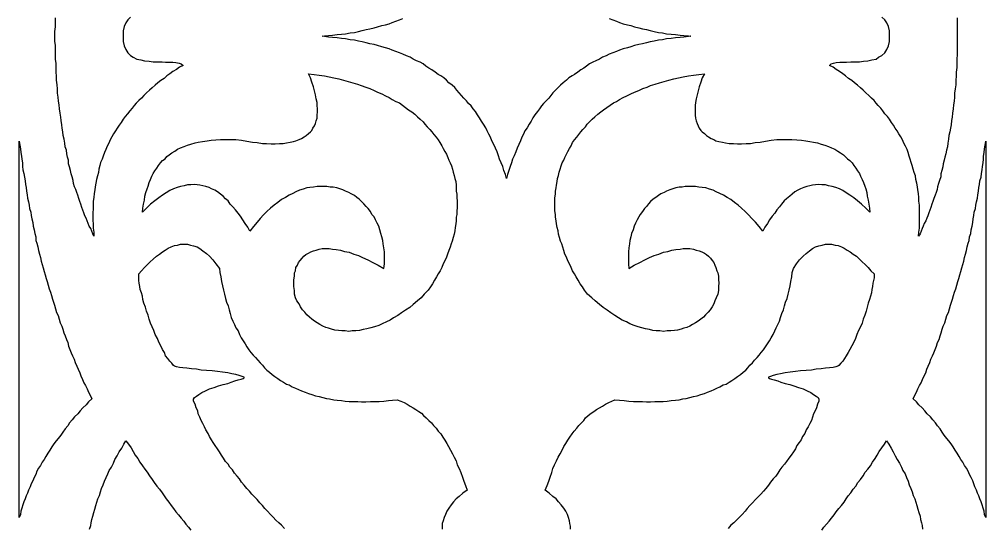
# Model space of a CAD drawing. Extents: x -372 to 372, y -358 to 358.
# Drawn here: x -312.5 to -242.8, y -36.5 to 0.1 of the extents above; entities that cross this region are included whole.
import ezdxf

# ---------------------------------------------------------------- set-up
doc = ezdxf.new("R2010")
doc.units = 0
doc.layers.add('LAYER_1', color=18, linetype='CONTINUOUS')

msp = doc.modelspace()

# ---------------------------------------------------------------- linework, layer by layer
at = {"layer": 'LAYER_1'}
for points in [[(-304.461, 0.293), (-304.647, 0.098), (-304.796, -0.129), (-304.908, -0.389), (-304.982, -0.713), (-304.982, -1.07), (-304.982, -1.092), (-304.982, -1.114), (-304.982, -1.471), (-304.908, -1.795), (-304.796, -2.055), (-304.647, -2.282), (-304.461, -2.476), (-304.274, -2.606), (-304.013, -2.736), (-303.715, -2.801), (-303.454, -2.866), (-303.119, -2.898), (-302.821, -2.931), (-302.187, -2.931), (-301.927, -2.963), (-301.405, -2.963), (-301.181, -2.995), (-300.958, -3.028), (-300.809, -3.093), (-300.66, -3.19), (-300.921, -3.32), (-301.144, -3.482), (-301.405, -3.644), (-301.629, -3.806), (-301.852, -3.936), (-302.038, -4.131), (-302.262, -4.293), (-302.486, -4.455), (-302.672, -4.617), (-302.895, -4.812), (-303.082, -4.974), (-303.305, -5.168), (-303.492, -5.363), (-303.678, -5.558), (-303.864, -5.72), (-304.051, -5.914), (-304.2, -6.077), (-304.349, -6.271), (-304.498, -6.466), (-304.684, -6.693), (-304.833, -6.887), (-304.982, -7.082), (-305.131, -7.309), (-305.28, -7.504), (-305.429, -7.731), (-305.541, -7.925), (-305.69, -8.12), (-305.802, -8.347), (-305.914, -8.574), (-306.026, -8.801), (-306.137, -9.028), (-306.249, -9.255), (-306.324, -9.482), (-306.435, -9.741), (-306.51, -9.968), (-306.622, -10.195), (-306.659, -10.422), (-306.734, -10.682), (-306.771, -10.909), (-306.845, -11.168), (-306.92, -11.428), (-306.957, -11.687), (-306.994, -11.947), (-307.032, -12.174), (-307.069, -12.433), (-307.106, -12.725), (-307.143, -12.985), (-307.143, -13.277), (-307.143, -13.536), (-307.181, -13.828), (-307.181, -14.087), (-307.181, -14.347), (-307.143, -14.639), (-307.143, -14.931), (-307.106, -15.223), (-307.106, -15.514), (-307.181, -15.352), (-307.255, -15.158), (-307.33, -14.963), (-307.442, -14.801), (-307.516, -14.606), (-307.591, -14.412), (-307.665, -14.217), (-307.74, -14.055), (-307.814, -13.828), (-307.889, -13.633), (-307.963, -13.439), (-308.038, -13.212), (-308.112, -13.017), (-308.187, -12.79), (-308.261, -12.563), (-308.336, -12.368), (-308.41, -12.141), (-308.485, -11.947), (-308.559, -11.72), (-308.597, -11.493), (-308.671, -11.233), (-308.746, -11.006), (-308.783, -10.779), (-308.858, -10.52), (-308.932, -10.293), (-308.932, -10.033), (-309.007, -9.806), (-309.044, -9.579), (-309.081, -9.32), (-309.156, -9.06), (-309.193, -8.801), (-309.23, -8.509), (-309.305, -8.25), (-309.342, -7.99), (-309.379, -7.731), (-309.416, -7.471), (-309.454, -7.179), (-309.491, -6.92), (-309.528, -6.628), (-309.566, -6.336), (-309.603, -6.044), (-309.64, -5.785), (-309.677, -5.493), (-309.715, -5.201), (-309.715, -4.877), (-309.752, -4.585), (-309.789, -4.26), (-309.789, -3.968), (-309.826, -3.676), (-309.826, -3.352), (-309.826, -3.06), (-309.864, -2.736), (-309.864, -2.412), (-309.864, -2.055), (-309.864, -1.763), (-309.901, -1.439), (-309.901, -1.114), (-309.901, -1.092), (-309.901, -1.07), (-309.901, -0.745), (-309.864, -0.421), (-309.864, -0.129), (-309.864, 0.228)], [(-269.955, 0.195), (-269.694, 0.098), (-269.433, 0.001), (-269.21, -0.097), (-268.949, -0.194), (-268.651, -0.259), (-268.39, -0.324), (-268.129, -0.421), (-267.831, -0.486), (-267.57, -0.551), (-267.272, -0.616), (-267.011, -0.68), (-266.713, -0.745), (-266.415, -0.81), (-266.117, -0.843), (-265.819, -0.907), (-265.483, -0.94), (-265.185, -0.972), (-264.85, -1.005), (-264.589, -1.037), (-264.254, -1.07), (-264.086, -1.086), (-264.098, -1.088), (-264.086, -1.09), (-264.092, -1.092), (-264.086, -1.093), (-264.098, -1.095), (-264.086, -1.097), (-264.254, -1.114), (-264.589, -1.147), (-264.85, -1.179), (-265.185, -1.212), (-265.483, -1.244), (-265.819, -1.276), (-266.117, -1.341), (-266.415, -1.374), (-266.713, -1.439), (-267.011, -1.504), (-267.272, -1.568), (-267.57, -1.633), (-267.831, -1.698), (-268.129, -1.763), (-268.39, -1.86), (-268.651, -1.925), (-268.949, -1.99), (-269.21, -2.087), (-269.433, -2.185), (-269.694, -2.282), (-269.955, -2.379), (-270.178, -2.509), (-270.439, -2.606), (-270.663, -2.736), (-270.924, -2.866), (-271.147, -2.963), (-271.371, -3.093), (-271.594, -3.255), (-271.781, -3.385), (-272.004, -3.514), (-272.228, -3.676), (-272.452, -3.839), (-272.638, -3.936), (-272.861, -4.098), (-273.048, -4.26), (-273.271, -4.455), (-273.458, -4.617), (-273.644, -4.779), (-273.83, -4.974), (-274.017, -5.168), (-274.166, -5.363), (-274.315, -5.558), (-274.501, -5.752), (-274.687, -5.947), (-274.836, -6.109), (-274.985, -6.336), (-275.134, -6.531), (-275.321, -6.758), (-275.47, -6.985), (-275.582, -7.212), (-275.731, -7.439), (-275.88, -7.698), (-276.029, -7.925), (-276.141, -8.152), (-276.252, -8.379), (-276.364, -8.639), (-276.476, -8.898), (-276.588, -9.158), (-276.7, -9.417), (-276.811, -9.709), (-276.923, -9.968), (-276.998, -10.228), (-277.109, -10.487), (-277.184, -10.779), (-277.296, -11.071), (-277.37, -11.363), (-277.445, -11.071), (-277.557, -10.779), (-277.631, -10.487), (-277.743, -10.228), (-277.855, -9.968), (-277.929, -9.709), (-278.041, -9.417), (-278.153, -9.158), (-278.265, -8.898), (-278.414, -8.639), (-278.525, -8.379), (-278.637, -8.152), (-278.749, -7.925), (-278.861, -7.698), (-279.01, -7.439), (-279.159, -7.212), (-279.308, -6.985), (-279.457, -6.758), (-279.606, -6.531), (-279.755, -6.336), (-279.904, -6.109), (-280.09, -5.947), (-280.24, -5.752), (-280.426, -5.558), (-280.612, -5.363), (-280.761, -5.168), (-280.948, -4.974), (-281.097, -4.779), (-281.283, -4.617), (-281.506, -4.455), (-281.693, -4.26), (-281.879, -4.098), (-282.103, -3.936), (-282.289, -3.839), (-282.513, -3.676), (-282.736, -3.514), (-282.96, -3.385), (-283.183, -3.255), (-283.37, -3.093), (-283.593, -2.963), (-283.854, -2.866), (-284.078, -2.736), (-284.301, -2.606), (-284.562, -2.509), (-284.823, -2.379), (-285.084, -2.282), (-285.345, -2.185), (-285.605, -2.087), (-285.829, -1.99), (-286.09, -1.925), (-286.351, -1.86), (-286.649, -1.763), (-286.91, -1.698), (-287.208, -1.633), (-287.469, -1.568), (-287.767, -1.504), (-288.028, -1.439), (-288.326, -1.374), (-288.624, -1.341), (-288.959, -1.276), (-289.257, -1.244), (-289.555, -1.212), (-289.891, -1.179), (-290.189, -1.147), (-290.487, -1.114), (-290.655, -1.097), (-290.643, -1.095), (-290.655, -1.093), (-290.648, -1.092), (-290.655, -1.09), (-290.643, -1.088), (-290.655, -1.086), (-290.487, -1.07), (-290.189, -1.037), (-289.891, -1.005), (-289.555, -0.972), (-289.257, -0.94), (-288.959, -0.907), (-288.624, -0.843), (-288.326, -0.81), (-288.028, -0.745), (-287.767, -0.68), (-287.469, -0.616), (-287.208, -0.551), (-286.91, -0.486), (-286.649, -0.421), (-286.351, -0.324), (-286.09, -0.259), (-285.829, -0.194), (-285.605, -0.097), (-285.345, 0.001), (-285.084, 0.098), (-284.823, 0.195)], [(-244.877, 0.228), (-244.877, -0.097), (-244.877, -0.421), (-244.877, -0.745), (-244.877, -1.07), (-244.877, -1.092), (-244.877, -1.114), (-244.877, -1.439), (-244.877, -1.763), (-244.877, -2.087), (-244.877, -2.412), (-244.914, -2.736), (-244.914, -3.06), (-244.914, -3.352), (-244.951, -3.676), (-244.951, -3.968), (-244.989, -4.26), (-244.989, -4.585), (-245.026, -4.877), (-245.063, -5.201), (-245.063, -5.493), (-245.1, -5.785), (-245.138, -6.044), (-245.175, -6.336), (-245.212, -6.628), (-245.25, -6.92), (-245.287, -7.179), (-245.324, -7.471), (-245.361, -7.731), (-245.399, -7.99), (-245.473, -8.25), (-245.51, -8.509), (-245.548, -8.801), (-245.585, -9.06), (-245.659, -9.32), (-245.697, -9.579), (-245.771, -9.806), (-245.808, -10.033), (-245.883, -10.293), (-245.92, -10.52), (-245.995, -10.779), (-246.069, -11.006), (-246.069, -11.233), (-246.144, -11.493), (-246.218, -11.72), (-246.293, -11.947), (-246.33, -12.141), (-246.405, -12.368), (-246.479, -12.563), (-246.554, -12.79), (-246.628, -13.017), (-246.703, -13.212), (-246.777, -13.439), (-246.852, -13.633), (-246.926, -13.828), (-247.001, -14.055), (-247.075, -14.217), (-247.15, -14.412), (-247.262, -14.606), (-247.336, -14.801), (-247.411, -14.963), (-247.485, -15.158), (-247.56, -15.352), (-247.672, -15.514), (-247.634, -15.223), (-247.597, -14.931), (-247.597, -14.639), (-247.597, -14.347), (-247.597, -14.087), (-247.597, -13.828), (-247.597, -13.536), (-247.597, -13.277), (-247.634, -12.985), (-247.634, -12.725), (-247.672, -12.433), (-247.709, -12.174), (-247.746, -11.947), (-247.783, -11.687), (-247.858, -11.428), (-247.895, -11.168), (-247.97, -10.909), (-248.044, -10.682), (-248.119, -10.422), (-248.193, -10.195), (-248.268, -9.968), (-248.342, -9.741), (-248.417, -9.482), (-248.491, -9.255), (-248.603, -9.028), (-248.715, -8.801), (-248.827, -8.574), (-248.939, -8.347), (-249.088, -8.12), (-249.199, -7.925), (-249.348, -7.731), (-249.46, -7.504), (-249.609, -7.309), (-249.758, -7.082), (-249.907, -6.887), (-250.094, -6.693), (-250.243, -6.466), (-250.392, -6.271), (-250.578, -6.077), (-250.727, -5.914), (-250.876, -5.72), (-251.063, -5.558), (-251.249, -5.363), (-251.472, -5.168), (-251.659, -4.974), (-251.845, -4.812), (-252.069, -4.617), (-252.292, -4.455), (-252.479, -4.293), (-252.702, -4.131), (-252.926, -3.936), (-253.112, -3.806), (-253.373, -3.644), (-253.596, -3.482), (-253.82, -3.32), (-254.081, -3.19), (-253.969, -3.093), (-253.783, -3.028), (-253.596, -2.995), (-253.336, -2.963), (-252.851, -2.963), (-252.553, -2.931), (-251.92, -2.931), (-251.621, -2.898), (-251.323, -2.866), (-251.025, -2.801), (-250.727, -2.736), (-250.541, -2.606), (-250.317, -2.476), (-250.094, -2.282), (-249.945, -2.055), (-249.833, -1.795), (-249.758, -1.471), (-249.758, -1.114), (-249.758, -1.092), (-249.758, -1.07), (-249.758, -0.713), (-249.833, -0.389), (-249.945, -0.129), (-250.094, 0.098), (-250.317, 0.293)], [(-293.356, -36.585), (-293.58, -36.358), (-293.766, -36.196), (-293.99, -36.001), (-294.176, -35.774), (-294.362, -35.579), (-294.586, -35.352), (-294.772, -35.158), (-294.958, -34.931), (-295.145, -34.736), (-295.331, -34.509), (-295.517, -34.315), (-295.704, -34.12), (-295.89, -33.893), (-296.076, -33.698), (-296.263, -33.471), (-296.449, -33.244), (-296.598, -33.017), (-296.784, -32.823), (-296.971, -32.596), (-297.12, -32.369), (-297.306, -32.174), (-297.418, -31.947), (-297.604, -31.752), (-297.753, -31.525), (-297.902, -31.298), (-298.051, -31.071), (-298.2, -30.844), (-298.349, -30.617), (-298.498, -30.39), (-298.61, -30.196), (-298.759, -29.969), (-298.871, -29.742), (-299.02, -29.482), (-299.132, -29.255), (-299.244, -29.028), (-299.355, -28.801), (-299.467, -28.574), (-299.579, -28.315), (-299.616, -28.12), (-299.728, -27.893), (-299.803, -27.633), (-299.914, -27.406), (-299.914, -27.277), (-299.84, -27.147), (-299.691, -27.05), (-299.542, -26.92), (-299.318, -26.79), (-299.057, -26.66), (-298.759, -26.531), (-298.424, -26.433), (-298.126, -26.304), (-297.79, -26.206), (-297.455, -26.142), (-297.194, -26.044), (-296.933, -25.947), (-296.71, -25.882), (-296.486, -25.817), (-296.337, -25.785), (-296.263, -25.72), (-296.263, -25.687), (-296.412, -25.623), (-296.635, -25.558), (-296.859, -25.493), (-297.157, -25.428), (-297.455, -25.363), (-297.828, -25.331), (-298.2, -25.266), (-298.573, -25.233), (-298.983, -25.201), (-299.355, -25.169), (-299.691, -25.104), (-300.063, -25.071), (-300.399, -25.039), (-300.697, -25.006), (-300.921, -24.974), (-301.144, -24.942), (-301.293, -24.877), (-301.368, -24.844), (-301.479, -24.682), (-301.629, -24.52), (-301.778, -24.325), (-301.927, -24.131), (-302.001, -23.904), (-302.15, -23.677), (-302.262, -23.417), (-302.411, -23.158), (-302.523, -22.898), (-302.672, -22.606), (-302.784, -22.314), (-302.895, -22.055), (-303.007, -21.796), (-303.119, -21.504), (-303.194, -21.212), (-303.305, -20.92), (-303.38, -20.628), (-303.492, -20.336), (-303.566, -20.077), (-303.603, -19.85), (-303.678, -19.59), (-303.753, -19.363), (-303.79, -19.136), (-303.827, -18.909), (-303.864, -18.714), (-303.864, -18.52), (-303.864, -18.358), (-303.864, -18.228), (-303.678, -18.001), (-303.454, -17.774), (-303.231, -17.547), (-303.045, -17.352), (-302.821, -17.158), (-302.597, -16.963), (-302.374, -16.801), (-302.15, -16.639), (-301.964, -16.509), (-301.74, -16.379), (-301.517, -16.282), (-301.293, -16.185), (-301.07, -16.152), (-300.846, -16.087), (-300.362, -16.087), (-300.138, -16.152), (-299.914, -16.217), (-299.654, -16.282), (-299.467, -16.412), (-299.244, -16.574), (-298.983, -16.768), (-298.759, -16.963), (-298.536, -17.223), (-298.312, -17.514), (-298.051, -17.839), (-298.014, -18.131), (-297.939, -18.455), (-297.902, -18.779), (-297.828, -19.104), (-297.753, -19.396), (-297.679, -19.687), (-297.604, -20.012), (-297.53, -20.271), (-297.418, -20.531), (-297.343, -20.823), (-297.269, -21.082), (-297.194, -21.374), (-297.082, -21.633), (-296.971, -21.893), (-296.859, -22.12), (-296.71, -22.347), (-296.598, -22.606), (-296.486, -22.833), (-296.337, -23.06), (-296.188, -23.287), (-296.076, -23.482), (-295.927, -23.709), (-295.778, -23.904), (-295.629, -24.098), (-295.443, -24.26), (-295.294, -24.455), (-295.107, -24.65), (-294.958, -24.812), (-294.809, -25.006), (-294.623, -25.169), (-294.437, -25.331), (-294.25, -25.493), (-294.064, -25.623), (-293.841, -25.785), (-293.654, -25.915), (-293.431, -26.044), (-293.207, -26.174), (-293.021, -26.239), (-292.797, -26.369), (-292.574, -26.466), (-292.35, -26.563), (-292.126, -26.66), (-291.866, -26.758), (-291.642, -26.855), (-291.381, -26.92), (-291.12, -27.017), (-290.859, -27.082), (-290.599, -27.147), (-290.338, -27.212), (-290.114, -27.244), (-289.816, -27.309), (-289.555, -27.342), (-289.257, -27.374), (-288.996, -27.406), (-288.698, -27.439), (-288.065, -27.439), (-287.804, -27.471), (-287.506, -27.471), (-287.17, -27.439), (-286.537, -27.439), (-286.202, -27.406), (-285.866, -27.374), (-285.568, -27.342), (-285.233, -27.309), (-284.972, -27.406), (-284.748, -27.504), (-284.525, -27.633), (-284.301, -27.763), (-284.078, -27.893), (-283.891, -28.023), (-283.668, -28.152), (-283.481, -28.282), (-283.332, -28.444), (-283.146, -28.606), (-282.96, -28.801), (-282.773, -28.963), (-282.624, -29.158), (-282.438, -29.352), (-282.289, -29.579), (-282.103, -29.774), (-281.954, -30.001), (-281.805, -30.228), (-281.656, -30.455), (-281.544, -30.682), (-281.395, -30.942), (-281.246, -31.201), (-281.134, -31.46), (-280.985, -31.72), (-280.91, -32.012), (-280.761, -32.271), (-280.649, -32.563), (-280.538, -32.888), (-280.426, -33.179), (-280.314, -33.504), (-280.202, -33.828), (-280.5, -34.055), (-280.761, -34.282), (-280.985, -34.444), (-281.171, -34.671), (-281.357, -34.898), (-281.506, -35.125), (-281.656, -35.352), (-281.767, -35.579), (-281.842, -35.806), (-281.916, -36.033), (-281.991, -36.228), (-281.991, -36.423), (-281.991, -36.65)], [(-272.75, -36.65), (-272.75, -36.423), (-272.787, -36.228), (-272.824, -36.033), (-272.899, -35.806), (-272.973, -35.579), (-273.085, -35.352), (-273.234, -35.125), (-273.42, -34.898), (-273.607, -34.671), (-273.793, -34.444), (-274.017, -34.282), (-274.277, -34.055), (-274.576, -33.828), (-274.426, -33.504), (-274.315, -33.179), (-274.203, -32.888), (-274.091, -32.563), (-274.017, -32.271), (-273.905, -32.012), (-273.756, -31.72), (-273.644, -31.46), (-273.495, -31.201), (-273.346, -30.942), (-273.234, -30.682), (-273.085, -30.455), (-272.936, -30.228), (-272.787, -30.001), (-272.638, -29.774), (-272.489, -29.579), (-272.302, -29.352), (-272.153, -29.158), (-271.967, -28.963), (-271.781, -28.801), (-271.669, -28.606), (-271.483, -28.444), (-271.259, -28.282), (-271.073, -28.152), (-270.886, -28.023), (-270.663, -27.893), (-270.439, -27.763), (-270.216, -27.633), (-269.992, -27.504), (-269.769, -27.406), (-269.545, -27.309), (-269.21, -27.342), (-268.874, -27.374), (-268.539, -27.406), (-268.204, -27.439), (-267.57, -27.439), (-267.272, -27.471), (-266.974, -27.471), (-266.676, -27.439), (-266.08, -27.439), (-265.781, -27.406), (-265.483, -27.374), (-265.185, -27.342), (-264.924, -27.309), (-264.664, -27.244), (-264.403, -27.212), (-264.142, -27.147), (-263.881, -27.082), (-263.62, -27.017), (-263.359, -26.92), (-263.099, -26.855), (-262.875, -26.758), (-262.614, -26.66), (-262.391, -26.563), (-262.204, -26.466), (-261.981, -26.369), (-261.757, -26.239), (-261.533, -26.174), (-261.31, -26.044), (-261.124, -25.915), (-260.9, -25.785), (-260.714, -25.623), (-260.49, -25.493), (-260.304, -25.331), (-260.117, -25.169), (-259.968, -25.006), (-259.819, -24.812), (-259.633, -24.65), (-259.484, -24.455), (-259.298, -24.26), (-259.149, -24.098), (-259, -23.904), (-258.851, -23.709), (-258.701, -23.482), (-258.552, -23.287), (-258.403, -23.06), (-258.292, -22.833), (-258.143, -22.606), (-258.031, -22.347), (-257.919, -22.12), (-257.807, -21.893), (-257.695, -21.633), (-257.621, -21.374), (-257.509, -21.082), (-257.397, -20.823), (-257.323, -20.531), (-257.248, -20.271), (-257.136, -20.012), (-257.062, -19.687), (-256.987, -19.396), (-256.913, -19.104), (-256.876, -18.779), (-256.801, -18.455), (-256.764, -18.131), (-256.689, -17.839), (-256.466, -17.514), (-256.242, -17.223), (-255.981, -16.963), (-255.758, -16.768), (-255.534, -16.574), (-255.311, -16.412), (-255.087, -16.282), (-254.863, -16.217), (-254.603, -16.152), (-254.379, -16.087), (-253.932, -16.087), (-253.671, -16.152), (-253.447, -16.185), (-253.224, -16.282), (-253.037, -16.379), (-252.814, -16.509), (-252.59, -16.639), (-252.367, -16.801), (-252.143, -16.963), (-251.92, -17.158), (-251.733, -17.352), (-251.51, -17.547), (-251.286, -17.774), (-251.1, -18.001), (-250.876, -18.228), (-250.876, -18.358), (-250.876, -18.52), (-250.913, -18.714), (-250.951, -18.909), (-250.988, -19.136), (-251.025, -19.363), (-251.063, -19.59), (-251.137, -19.85), (-251.212, -20.077), (-251.286, -20.336), (-251.361, -20.628), (-251.435, -20.92), (-251.547, -21.212), (-251.659, -21.504), (-251.733, -21.796), (-251.845, -22.055), (-251.994, -22.314), (-252.106, -22.606), (-252.218, -22.898), (-252.329, -23.158), (-252.479, -23.417), (-252.628, -23.677), (-252.739, -23.904), (-252.888, -24.131), (-253, -24.325), (-253.112, -24.52), (-253.261, -24.682), (-253.41, -24.844), (-253.485, -24.877), (-253.634, -24.942), (-253.82, -24.974), (-254.081, -25.006), (-254.379, -25.039), (-254.677, -25.071), (-255.05, -25.104), (-255.385, -25.169), (-255.758, -25.201), (-256.168, -25.233), (-256.54, -25.266), (-256.913, -25.331), (-257.285, -25.363), (-257.621, -25.428), (-257.882, -25.493), (-258.143, -25.558), (-258.329, -25.623), (-258.478, -25.687), (-258.478, -25.72), (-258.403, -25.785), (-258.254, -25.817), (-258.068, -25.882), (-257.807, -25.947), (-257.584, -26.044), (-257.285, -26.142), (-256.95, -26.206), (-256.652, -26.304), (-256.317, -26.433), (-255.981, -26.531), (-255.683, -26.66), (-255.422, -26.79), (-255.236, -26.92), (-255.05, -27.05), (-254.901, -27.147), (-254.863, -27.277), (-254.863, -27.406), (-254.938, -27.633), (-255.012, -27.893), (-255.124, -28.12), (-255.236, -28.315), (-255.311, -28.574), (-255.385, -28.801), (-255.497, -29.028), (-255.609, -29.255), (-255.758, -29.482), (-255.869, -29.742), (-256.019, -29.969), (-256.13, -30.196), (-256.279, -30.39), (-256.428, -30.617), (-256.54, -30.844), (-256.689, -31.071), (-256.838, -31.298), (-257.025, -31.525), (-257.174, -31.752), (-257.323, -31.947), (-257.509, -32.174), (-257.658, -32.369), (-257.807, -32.596), (-257.956, -32.823), (-258.143, -33.017), (-258.329, -33.244), (-258.478, -33.471), (-258.664, -33.698), (-258.851, -33.893), (-259.037, -34.12), (-259.223, -34.315), (-259.409, -34.509), (-259.633, -34.736), (-259.819, -34.931), (-260.006, -35.158), (-260.155, -35.352), (-260.378, -35.579), (-260.565, -35.774), (-260.788, -36.001), (-260.975, -36.196), (-261.198, -36.358), (-261.384, -36.585)], [(-307.404, -36.65), (-307.33, -36.39), (-307.293, -36.196), (-307.255, -35.936), (-307.181, -35.709), (-307.106, -35.45), (-307.032, -35.19), (-306.957, -34.931), (-306.883, -34.704), (-306.808, -34.444), (-306.696, -34.217), (-306.622, -33.958), (-306.547, -33.698), (-306.435, -33.439), (-306.324, -33.179), (-306.212, -32.92), (-306.1, -32.66), (-305.988, -32.401), (-305.839, -32.174), (-305.69, -31.882), (-305.578, -31.623), (-305.429, -31.363), (-305.28, -31.071), (-305.094, -30.812), (-304.945, -30.52), (-304.796, -30.26), (-304.61, -30.52), (-304.423, -30.779), (-304.274, -31.039), (-304.125, -31.298), (-303.939, -31.558), (-303.79, -31.817), (-303.603, -32.077), (-303.417, -32.304), (-303.268, -32.531), (-303.082, -32.79), (-302.895, -33.05), (-302.746, -33.277), (-302.56, -33.536), (-302.374, -33.763), (-302.187, -34.023), (-302.038, -34.25), (-301.889, -34.444), (-301.703, -34.704), (-301.517, -34.931), (-301.368, -35.158), (-301.181, -35.385), (-300.995, -35.612), (-300.809, -35.839), (-300.622, -36.066), (-300.473, -36.293), (-300.287, -36.488), (-300.101, -36.715)], [(-254.64, -36.715), (-254.491, -36.488), (-254.304, -36.293), (-254.118, -36.066), (-253.932, -35.839), (-253.745, -35.612), (-253.596, -35.385), (-253.41, -35.158), (-253.224, -34.931), (-253.037, -34.704), (-252.888, -34.444), (-252.739, -34.25), (-252.553, -34.023), (-252.367, -33.763), (-252.18, -33.536), (-252.031, -33.277), (-251.845, -33.05), (-251.659, -32.79), (-251.51, -32.531), (-251.323, -32.304), (-251.137, -32.077), (-250.988, -31.817), (-250.802, -31.558), (-250.653, -31.298), (-250.504, -31.039), (-250.317, -30.779), (-250.131, -30.52), (-249.982, -30.26), (-249.796, -30.52), (-249.647, -30.812), (-249.498, -31.071), (-249.348, -31.363), (-249.199, -31.623), (-249.05, -31.882), (-248.901, -32.174), (-248.79, -32.401), (-248.64, -32.66), (-248.529, -32.92), (-248.417, -33.179), (-248.342, -33.439), (-248.231, -33.698), (-248.119, -33.958), (-248.044, -34.217), (-247.932, -34.444), (-247.858, -34.704), (-247.783, -34.931), (-247.709, -35.19), (-247.634, -35.45), (-247.56, -35.709), (-247.523, -35.936), (-247.448, -36.196), (-247.411, -36.39), (-247.374, -36.65)]]:
    msp.add_lwpolyline(points, dxfattribs=at)
for points in [[(-291.232, -3.86), (-290.859, -3.893), (-290.487, -3.958), (-290.151, -4.022), (-289.816, -4.087), (-289.443, -4.152), (-289.108, -4.249), (-288.773, -4.347), (-288.437, -4.444), (-288.102, -4.541), (-287.841, -4.639), (-287.506, -4.768), (-287.208, -4.866), (-286.91, -4.995), (-286.649, -5.125), (-286.351, -5.255), (-286.09, -5.385), (-285.829, -5.514), (-285.605, -5.644), (-285.345, -5.806), (-285.084, -5.904), (-284.86, -6.066), (-284.637, -6.228), (-284.413, -6.39), (-284.189, -6.552), (-283.966, -6.714), (-283.78, -6.909), (-283.593, -7.071), (-283.37, -7.266), (-283.258, -7.428), (-283.072, -7.622), (-282.885, -7.817), (-282.736, -7.979), (-282.587, -8.174), (-282.438, -8.368), (-282.289, -8.563), (-282.177, -8.758), (-282.028, -8.985), (-281.916, -9.179), (-281.805, -9.406), (-281.693, -9.601), (-281.581, -9.828), (-281.506, -10.023), (-281.432, -10.217), (-281.32, -10.444), (-281.246, -10.671), (-281.208, -10.898), (-281.134, -11.125), (-281.097, -11.352), (-281.022, -11.579), (-280.985, -11.839), (-280.985, -12.033), (-280.985, -12.26), (-280.948, -12.487), (-280.948, -12.747), (-280.91, -12.974), (-280.91, -13.201), (-280.91, -13.46), (-280.948, -13.687), (-280.948, -13.947), (-280.985, -14.141), (-280.985, -14.401), (-281.022, -14.628), (-281.059, -14.887), (-281.097, -15.114), (-281.134, -15.374), (-281.208, -15.601), (-281.283, -15.86), (-281.357, -16.055), (-281.432, -16.314), (-281.506, -16.541), (-281.618, -16.801), (-281.693, -17.028), (-281.805, -17.287), (-281.916, -17.514), (-282.028, -17.774), (-282.14, -18.001), (-282.289, -18.228), (-282.401, -18.455), (-282.55, -18.682), (-282.699, -18.941), (-282.848, -19.169), (-282.997, -19.396), (-283.295, -19.687), (-283.519, -19.947), (-283.78, -20.174), (-284.078, -20.433), (-284.338, -20.66), (-284.637, -20.855), (-284.935, -21.05), (-285.196, -21.244), (-285.494, -21.406), (-285.754, -21.569), (-286.015, -21.698), (-286.313, -21.828), (-286.574, -21.958), (-286.872, -22.055), (-287.133, -22.12), (-287.431, -22.185), (-287.692, -22.25), (-287.953, -22.314), (-288.214, -22.347), (-288.475, -22.347), (-288.736, -22.379), (-288.996, -22.347), (-289.22, -22.347), (-289.481, -22.314), (-289.742, -22.282), (-289.965, -22.217), (-290.189, -22.152), (-290.375, -22.087), (-290.599, -21.99), (-290.822, -21.893), (-291.009, -21.763), (-291.195, -21.633), (-291.381, -21.504), (-291.567, -21.342), (-291.754, -21.179), (-291.903, -20.985), (-292.052, -20.823), (-292.201, -20.596), (-292.313, -20.401), (-292.462, -20.174), (-292.574, -19.947), (-292.648, -19.687), (-292.648, -19.428), (-292.685, -19.136), (-292.685, -18.877), (-292.685, -18.65), (-292.648, -18.39), (-292.648, -18.163), (-292.574, -18.001), (-292.536, -17.774), (-292.425, -17.612), (-292.35, -17.417), (-292.238, -17.255), (-292.089, -17.093), (-291.977, -16.963), (-291.828, -16.833), (-291.642, -16.736), (-291.456, -16.639), (-291.269, -16.574), (-291.083, -16.509), (-290.859, -16.444), (-290.636, -16.412), (-290.151, -16.412), (-289.891, -16.444), (-289.63, -16.477), (-289.332, -16.509), (-289.034, -16.606), (-288.698, -16.671), (-288.363, -16.801), (-288.028, -16.898), (-287.729, -17.06), (-287.357, -17.223), (-286.984, -17.417), (-286.612, -17.612), (-286.202, -17.839), (-286.164, -17.514), (-286.164, -17.223), (-286.164, -16.931), (-286.164, -16.639), (-286.202, -16.347), (-286.239, -16.055), (-286.276, -15.828), (-286.351, -15.568), (-286.425, -15.309), (-286.5, -15.05), (-286.574, -14.79), (-286.686, -14.563), (-286.798, -14.336), (-286.91, -14.109), (-287.059, -13.947), (-287.17, -13.72), (-287.32, -13.525), (-287.469, -13.363), (-287.655, -13.168), (-287.804, -13.006), (-287.99, -12.844), (-288.139, -12.714), (-288.326, -12.585), (-288.549, -12.455), (-288.736, -12.358), (-288.959, -12.26), (-289.145, -12.163), (-289.369, -12.098), (-289.593, -12.033), (-289.853, -11.968), (-290.077, -11.968), (-290.301, -11.936), (-291.009, -11.936), (-291.269, -11.968), (-291.53, -12.001), (-291.754, -12.033), (-292.015, -12.131), (-292.275, -12.195), (-292.536, -12.325), (-292.76, -12.423), (-293.021, -12.552), (-293.282, -12.714), (-293.58, -12.877), (-293.841, -13.071), (-294.101, -13.266), (-294.362, -13.493), (-294.623, -13.72), (-294.884, -13.979), (-295.107, -14.239), (-295.331, -14.498), (-295.592, -14.823), (-295.853, -15.147), (-296.002, -14.855), (-296.188, -14.596), (-296.374, -14.336), (-296.523, -14.077), (-296.71, -13.85), (-296.896, -13.623), (-297.082, -13.396), (-297.269, -13.201), (-297.418, -12.974), (-297.604, -12.812), (-297.79, -12.617), (-297.977, -12.487), (-298.2, -12.325), (-298.387, -12.195), (-298.61, -12.098), (-298.797, -12.001), (-299.02, -11.936), (-299.244, -11.871), (-299.467, -11.839), (-299.654, -11.806), (-299.877, -11.774), (-300.101, -11.806), (-300.362, -11.806), (-300.585, -11.871), (-300.846, -11.936), (-301.107, -12.001), (-301.368, -12.098), (-301.629, -12.228), (-301.889, -12.39), (-302.15, -12.552), (-302.411, -12.747), (-302.709, -12.974), (-303.007, -13.201), (-303.305, -13.493), (-303.603, -13.785), (-303.566, -13.493), (-303.529, -13.201), (-303.454, -12.909), (-303.417, -12.617), (-303.343, -12.358), (-303.268, -12.098), (-303.194, -11.904), (-303.119, -11.644), (-303.007, -11.417), (-302.933, -11.19), (-302.821, -10.995), (-302.709, -10.801), (-302.56, -10.606), (-302.448, -10.412), (-302.299, -10.217), (-302.15, -10.055), (-301.964, -9.925), (-301.852, -9.763), (-301.666, -9.633), (-301.479, -9.504), (-301.256, -9.374), (-301.07, -9.244), (-300.846, -9.147), (-300.585, -9.05), (-300.362, -8.952), (-300.101, -8.887), (-299.803, -8.79), (-299.579, -8.725), (-299.281, -8.693), (-298.946, -8.628), (-298.647, -8.595), (-298.312, -8.563), (-297.977, -8.531), (-296.859, -8.531), (-296.449, -8.595), (-296.076, -8.66), (-295.666, -8.725), (-295.331, -8.758), (-294.958, -8.823), (-294.66, -8.823), (-294.325, -8.855), (-294.027, -8.855), (-293.729, -8.823), (-293.468, -8.823), (-293.207, -8.79), (-292.946, -8.725), (-292.723, -8.693), (-292.536, -8.628), (-292.313, -8.531), (-292.126, -8.466), (-291.94, -8.336), (-291.791, -8.239), (-291.642, -8.109), (-291.493, -7.979), (-291.381, -7.882), (-291.307, -7.72), (-291.195, -7.558), (-291.12, -7.395), (-291.083, -7.201), (-291.009, -7.006), (-291.009, -6.779), (-290.971, -6.552), (-290.971, -6.325), (-291.009, -6.098), (-291.009, -5.871), (-291.083, -5.612), (-291.12, -5.32), (-291.195, -5.028), (-291.269, -4.736), (-291.381, -4.412), (-291.493, -4.087), (-291.642, -3.795)], [(-263.248, -4.087), (-263.359, -4.412), (-263.471, -4.736), (-263.546, -5.028), (-263.62, -5.32), (-263.695, -5.612), (-263.732, -5.871), (-263.769, -6.098), (-263.769, -6.325), (-263.769, -6.552), (-263.769, -6.779), (-263.732, -7.006), (-263.695, -7.201), (-263.62, -7.395), (-263.546, -7.558), (-263.471, -7.72), (-263.359, -7.882), (-263.248, -7.979), (-263.099, -8.109), (-262.949, -8.239), (-262.8, -8.336), (-262.614, -8.466), (-262.428, -8.531), (-262.279, -8.628), (-262.055, -8.693), (-261.794, -8.725), (-261.571, -8.79), (-261.31, -8.823), (-261.012, -8.823), (-260.714, -8.855), (-260.416, -8.855), (-260.08, -8.823), (-259.782, -8.823), (-259.447, -8.758), (-259.074, -8.725), (-258.701, -8.66), (-258.292, -8.595), (-257.882, -8.531), (-256.801, -8.531), (-256.428, -8.563), (-256.093, -8.595), (-255.795, -8.628), (-255.497, -8.693), (-255.236, -8.725), (-254.938, -8.79), (-254.677, -8.887), (-254.416, -8.952), (-254.155, -9.05), (-253.932, -9.147), (-253.708, -9.244), (-253.485, -9.374), (-253.298, -9.504), (-253.075, -9.633), (-252.963, -9.763), (-252.777, -9.925), (-252.628, -10.055), (-252.441, -10.217), (-252.329, -10.412), (-252.18, -10.606), (-252.069, -10.801), (-251.92, -10.995), (-251.845, -11.19), (-251.733, -11.417), (-251.621, -11.644), (-251.547, -11.904), (-251.472, -12.098), (-251.398, -12.358), (-251.361, -12.617), (-251.286, -12.909), (-251.249, -13.201), (-251.212, -13.493), (-251.174, -13.785), (-251.472, -13.493), (-251.771, -13.201), (-252.069, -12.974), (-252.329, -12.747), (-252.628, -12.552), (-252.888, -12.39), (-253.112, -12.228), (-253.373, -12.098), (-253.634, -12.001), (-253.895, -11.936), (-254.155, -11.871), (-254.379, -11.806), (-254.64, -11.806), (-254.863, -11.774), (-255.087, -11.806), (-255.311, -11.839), (-255.497, -11.871), (-255.72, -11.936), (-255.944, -12.001), (-256.168, -12.098), (-256.354, -12.195), (-256.577, -12.325), (-256.764, -12.487), (-256.95, -12.617), (-257.174, -12.812), (-257.36, -12.974), (-257.546, -13.201), (-257.695, -13.396), (-257.882, -13.623), (-258.031, -13.85), (-258.217, -14.077), (-258.403, -14.336), (-258.552, -14.596), (-258.739, -14.855), (-258.888, -15.147), (-259.149, -14.823), (-259.409, -14.498), (-259.67, -14.239), (-259.931, -13.979), (-260.155, -13.72), (-260.416, -13.493), (-260.676, -13.266), (-260.937, -13.071), (-261.198, -12.877), (-261.459, -12.714), (-261.72, -12.552), (-261.981, -12.423), (-262.241, -12.325), (-262.465, -12.195), (-262.726, -12.131), (-262.987, -12.033), (-263.248, -12.001), (-263.508, -11.968), (-263.732, -11.936), (-264.477, -11.936), (-264.701, -11.968), (-264.924, -11.968), (-265.148, -12.033), (-265.372, -12.098), (-265.595, -12.163), (-265.819, -12.26), (-266.005, -12.358), (-266.229, -12.455), (-266.415, -12.585), (-266.601, -12.714), (-266.788, -12.844), (-266.974, -13.006), (-267.123, -13.168), (-267.272, -13.363), (-267.421, -13.525), (-267.57, -13.72), (-267.719, -13.947), (-267.831, -14.109), (-267.943, -14.336), (-268.055, -14.563), (-268.166, -14.79), (-268.241, -15.05), (-268.353, -15.309), (-268.39, -15.568), (-268.464, -15.828), (-268.502, -16.055), (-268.539, -16.347), (-268.576, -16.639), (-268.576, -16.931), (-268.576, -17.223), (-268.576, -17.514), (-268.539, -17.839), (-268.166, -17.612), (-267.756, -17.417), (-267.384, -17.223), (-267.048, -17.06), (-266.713, -16.898), (-266.378, -16.801), (-266.042, -16.671), (-265.744, -16.606), (-265.446, -16.509), (-265.148, -16.477), (-264.85, -16.444), (-264.626, -16.412), (-264.142, -16.412), (-263.881, -16.444), (-263.695, -16.509), (-263.471, -16.574), (-263.285, -16.639), (-263.099, -16.736), (-262.949, -16.833), (-262.8, -16.963), (-262.651, -17.093), (-262.54, -17.255), (-262.428, -17.417), (-262.353, -17.612), (-262.279, -17.774), (-262.204, -18.001), (-262.13, -18.163), (-262.092, -18.39), (-262.092, -18.65), (-262.055, -18.877), (-262.092, -19.136), (-262.092, -19.428), (-262.13, -19.687), (-262.241, -19.947), (-262.353, -20.174), (-262.428, -20.401), (-262.54, -20.596), (-262.689, -20.823), (-262.838, -20.985), (-263.024, -21.179), (-263.173, -21.342), (-263.359, -21.504), (-263.546, -21.633), (-263.732, -21.763), (-263.956, -21.893), (-264.142, -21.99), (-264.365, -22.087), (-264.589, -22.152), (-264.775, -22.217), (-265.036, -22.282), (-265.26, -22.314), (-265.521, -22.347), (-265.781, -22.347), (-266.042, -22.379), (-266.303, -22.347), (-266.564, -22.347), (-266.825, -22.314), (-267.048, -22.25), (-267.347, -22.185), (-267.607, -22.12), (-267.868, -22.055), (-268.166, -21.958), (-268.464, -21.828), (-268.725, -21.698), (-269.023, -21.569), (-269.284, -21.406), (-269.545, -21.244), (-269.843, -21.05), (-270.104, -20.855), (-270.402, -20.66), (-270.663, -20.433), (-270.961, -20.174), (-271.222, -19.947), (-271.52, -19.687), (-271.744, -19.396), (-271.893, -19.169), (-272.042, -18.941), (-272.191, -18.682), (-272.34, -18.455), (-272.452, -18.228), (-272.601, -18.001), (-272.712, -17.774), (-272.824, -17.514), (-272.936, -17.287), (-273.048, -17.028), (-273.16, -16.801), (-273.234, -16.541), (-273.309, -16.314), (-273.383, -16.055), (-273.458, -15.86), (-273.532, -15.601), (-273.607, -15.374), (-273.644, -15.114), (-273.718, -14.887), (-273.756, -14.628), (-273.793, -14.401), (-273.83, -14.141), (-273.83, -13.947), (-273.868, -13.687), (-273.868, -13.46), (-273.868, -13.201), (-273.868, -12.974), (-273.868, -12.747), (-273.83, -12.487), (-273.83, -12.26), (-273.793, -12.033), (-273.756, -11.839), (-273.718, -11.579), (-273.681, -11.352), (-273.607, -11.125), (-273.569, -10.898), (-273.495, -10.671), (-273.42, -10.444), (-273.346, -10.217), (-273.234, -10.023), (-273.16, -9.828), (-273.048, -9.601), (-272.936, -9.406), (-272.824, -9.179), (-272.712, -8.985), (-272.601, -8.758), (-272.452, -8.563), (-272.302, -8.368), (-272.153, -8.174), (-272.004, -7.979), (-271.855, -7.817), (-271.669, -7.622), (-271.557, -7.428), (-271.371, -7.266), (-271.185, -7.071), (-270.998, -6.909), (-270.775, -6.714), (-270.551, -6.552), (-270.365, -6.39), (-270.141, -6.228), (-269.88, -6.066), (-269.657, -5.904), (-269.433, -5.806), (-269.21, -5.644), (-268.949, -5.514), (-268.688, -5.385), (-268.39, -5.255), (-268.129, -5.125), (-267.831, -4.995), (-267.533, -4.866), (-267.235, -4.768), (-266.974, -4.639), (-266.639, -4.541), (-266.34, -4.444), (-266.005, -4.347), (-265.67, -4.249), (-265.297, -4.152), (-264.962, -4.087), (-264.626, -4.022), (-264.254, -3.958), (-263.881, -3.893), (-263.508, -3.86), (-263.099, -3.795)], [(-312.435, -8.952), (-312.398, -9.212), (-312.36, -9.471), (-312.323, -9.731), (-312.286, -9.958), (-312.248, -10.217), (-312.248, -10.477), (-312.211, -10.736), (-312.137, -10.995), (-312.099, -11.255), (-312.062, -11.514), (-312.025, -11.774), (-311.988, -12.001), (-311.95, -12.26), (-311.913, -12.52), (-311.876, -12.779), (-311.801, -13.039), (-311.764, -13.266), (-311.727, -13.525), (-311.652, -13.785), (-311.615, -14.012), (-311.578, -14.271), (-311.503, -14.531), (-311.466, -14.79), (-311.391, -15.05), (-311.354, -15.309), (-311.28, -15.568), (-311.28, -15.828), (-311.205, -16.023), (-311.131, -16.282), (-311.093, -16.541), (-311.019, -16.801), (-310.944, -17.06), (-310.907, -17.32), (-310.832, -17.547), (-310.758, -17.806), (-310.683, -18.066), (-310.609, -18.293), (-310.534, -18.552), (-310.46, -18.779), (-310.385, -19.039), (-310.311, -19.298), (-310.236, -19.558), (-310.162, -19.785), (-310.087, -20.044), (-310.013, -20.271), (-309.938, -20.498), (-309.864, -20.758), (-309.789, -21.017), (-309.677, -21.244), (-309.603, -21.504), (-309.528, -21.763), (-309.416, -21.99), (-309.342, -22.217), (-309.267, -22.477), (-309.156, -22.704), (-309.081, -22.963), (-308.969, -23.19), (-308.932, -23.45), (-308.82, -23.677), (-308.746, -23.936), (-308.634, -24.131), (-308.522, -24.39), (-308.448, -24.617), (-308.336, -24.877), (-308.224, -25.104), (-308.112, -25.363), (-308.038, -25.59), (-307.926, -25.85), (-307.814, -26.077), (-307.702, -26.271), (-307.591, -26.531), (-307.479, -26.758), (-307.367, -26.985), (-307.255, -27.244), (-307.479, -27.471), (-307.665, -27.666), (-307.889, -27.893), (-308.075, -28.12), (-308.261, -28.315), (-308.485, -28.542), (-308.671, -28.769), (-308.858, -28.963), (-308.969, -29.19), (-309.156, -29.417), (-309.342, -29.644), (-309.491, -29.871), (-309.677, -30.098), (-309.826, -30.26), (-309.975, -30.488), (-310.124, -30.715), (-310.274, -30.942), (-310.423, -31.169), (-310.572, -31.396), (-310.683, -31.623), (-310.832, -31.817), (-310.944, -32.044), (-311.093, -32.239), (-311.205, -32.466), (-311.28, -32.693), (-311.391, -32.92), (-311.503, -33.147), (-311.615, -33.374), (-311.69, -33.601), (-311.801, -33.828), (-311.876, -34.055), (-311.988, -34.25), (-312.062, -34.444), (-312.137, -34.671), (-312.211, -34.898), (-312.286, -35.125), (-312.36, -35.352), (-312.398, -35.579), (-312.472, -35.806), (-312.472, -8.665)], [(-242.828, -35.806), (-242.902, -35.579), (-242.939, -35.352), (-243.014, -35.125), (-243.088, -34.898), (-243.163, -34.671), (-243.237, -34.444), (-243.312, -34.25), (-243.424, -34.055), (-243.498, -33.828), (-243.61, -33.601), (-243.684, -33.374), (-243.759, -33.147), (-243.871, -32.92), (-243.983, -32.693), (-244.094, -32.466), (-244.206, -32.239), (-244.355, -32.044), (-244.467, -31.817), (-244.616, -31.623), (-244.728, -31.396), (-244.877, -31.169), (-245.026, -30.942), (-245.175, -30.715), (-245.324, -30.488), (-245.473, -30.26), (-245.622, -30.098), (-245.808, -29.871), (-245.958, -29.644), (-246.107, -29.417), (-246.293, -29.19), (-246.442, -28.963), (-246.628, -28.769), (-246.815, -28.542), (-247.038, -28.315), (-247.224, -28.12), (-247.411, -27.893), (-247.634, -27.666), (-247.821, -27.471), (-248.044, -27.244), (-247.932, -26.985), (-247.821, -26.758), (-247.709, -26.531), (-247.597, -26.271), (-247.485, -26.077), (-247.374, -25.85), (-247.262, -25.59), (-247.15, -25.363), (-247.075, -25.104), (-246.964, -24.877), (-246.852, -24.617), (-246.777, -24.39), (-246.666, -24.131), (-246.554, -23.936), (-246.479, -23.677), (-246.367, -23.45), (-246.293, -23.19), (-246.181, -22.963), (-246.107, -22.704), (-246.032, -22.477), (-245.958, -22.217), (-245.883, -21.99), (-245.771, -21.763), (-245.697, -21.504), (-245.622, -21.244), (-245.51, -21.017), (-245.436, -20.758), (-245.361, -20.498), (-245.287, -20.271), (-245.212, -20.044), (-245.138, -19.785), (-245.063, -19.558), (-244.989, -19.298), (-244.914, -19.039), (-244.84, -18.779), (-244.765, -18.552), (-244.691, -18.293), (-244.616, -18.066), (-244.542, -17.806), (-244.467, -17.547), (-244.392, -17.32), (-244.355, -17.06), (-244.281, -16.801), (-244.206, -16.541), (-244.169, -16.282), (-244.094, -16.023), (-244.02, -15.828), (-243.983, -15.568), (-243.908, -15.309), (-243.871, -15.05), (-243.796, -14.79), (-243.759, -14.531), (-243.722, -14.271), (-243.684, -14.012), (-243.647, -13.785), (-243.573, -13.525), (-243.535, -13.266), (-243.498, -13.039), (-243.424, -12.779), (-243.386, -12.52), (-243.349, -12.26), (-243.312, -12.001), (-243.275, -11.774), (-243.237, -11.514), (-243.163, -11.255), (-243.126, -10.995), (-243.088, -10.736), (-243.051, -10.477), (-243.014, -10.217), (-242.976, -9.958), (-242.976, -9.731), (-242.939, -9.471), (-242.902, -9.212), (-242.865, -8.952), (-242.828, -8.66)]]:
    msp.add_lwpolyline(points, close=True, dxfattribs=at)

doc.saveas('drawing.dxf')
